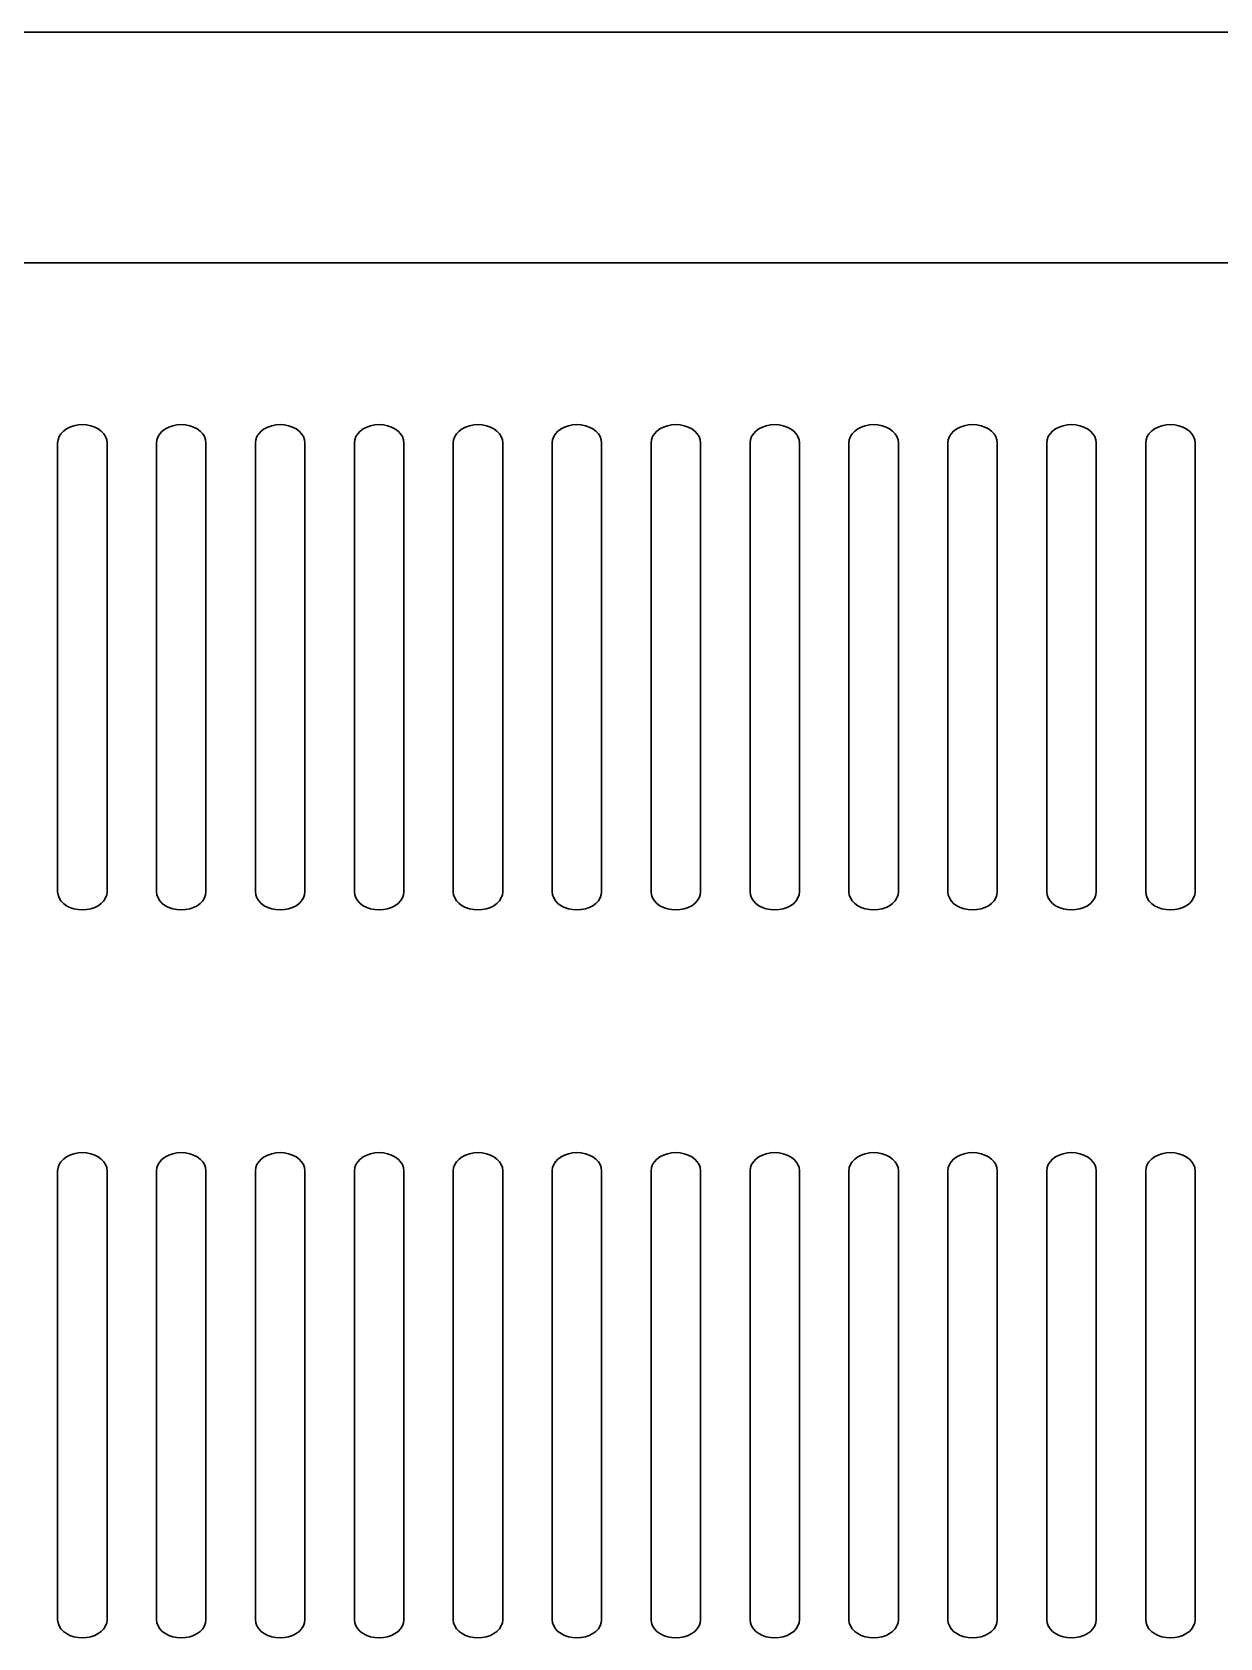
# Model space of a CAD drawing. Header units: millimetres. Extents: x 278 to 1021, y 252 to 691.
# Drawn here: x 615.2 to 687.3, y 327.9 to 425.3 of the extents above; entities that cross this region are included whole.
import ezdxf

# ---------------------------------------------------------------- set-up
doc = ezdxf.new("R2010")
doc.units = ezdxf.units.MM
doc.layers.get('0').update_dxf_attribs({"lineweight": 30})

# ---------------------------------------------------------------- blocks, each defined once
blk = doc.blocks.new('A$C08AF3280')
for p, q in [((262, 75), (512, 75)), ((264, 61), (510, 61)), ((264, 61), (510, 61)), ((329.3509, 50.7908), (329.201, 50.6331)), ((329.5358, 50.9269), (329.3509, 50.7908)), ((329.75, 51.0372), (329.5358, 50.9269)), ((329.987, 51.1186), (329.75, 51.0372)), ((330.2395, 51.1684), (329.987, 51.1186)), ((330.5, 51.1852), (330.2395, 51.1684)), ((330.7605, 51.1684), (330.5, 51.1852)), ((331.013, 51.1186), (330.7605, 51.1684)), ((331.25, 51.0372), (331.013, 51.1186)), ((331.4642, 50.9269), (331.25, 51.0372)), ((331.6491, 50.7908), (331.4642, 50.9269)), ((331.799, 50.6331), (331.6491, 50.7908)), ((335.3509, 50.7908), (335.201, 50.6331)), ((335.5358, 50.9269), (335.3509, 50.7908)), ((335.75, 51.0372), (335.5358, 50.9269)), ((335.987, 51.1186), (335.75, 51.0372)), ((336.2395, 51.1684), (335.987, 51.1186)), ((336.5, 51.1852), (336.2395, 51.1684)), ((336.7605, 51.1684), (336.5, 51.1852)), ((337.013, 51.1186), (336.7605, 51.1684)), ((337.25, 51.0372), (337.013, 51.1186)), ((337.4642, 50.9269), (337.25, 51.0372)), ((337.6491, 50.7908), (337.4642, 50.9269)), ((337.799, 50.6331), (337.6491, 50.7908)), ((341.3509, 50.7908), (341.201, 50.6331)), ((341.5358, 50.9269), (341.3509, 50.7908)), ((341.75, 51.0372), (341.5358, 50.9269)), ((341.987, 51.1186), (341.75, 51.0372)), ((342.2395, 51.1684), (341.987, 51.1186)), ((342.5, 51.1852), (342.2395, 51.1684)), ((342.7605, 51.1684), (342.5, 51.1852)), ((343.013, 51.1186), (342.7605, 51.1684)), ((343.25, 51.0372), (343.013, 51.1186)), ((343.4642, 50.9269), (343.25, 51.0372)), ((343.6491, 50.7908), (343.4642, 50.9269)), ((343.799, 50.6331), (343.6491, 50.7908)), ((347.3509, 50.7908), (347.201, 50.6331)), ((347.5358, 50.9269), (347.3509, 50.7908)), ((347.75, 51.0372), (347.5358, 50.9269)), ((347.987, 51.1186), (347.75, 51.0372)), ((348.2395, 51.1684), (347.987, 51.1186)), ((348.5, 51.1852), (348.2395, 51.1684)), ((348.7605, 51.1684), (348.5, 51.1852)), ((349.013, 51.1186), (348.7605, 51.1684)), ((349.25, 51.0372), (349.013, 51.1186)), ((349.4642, 50.9269), (349.25, 51.0372)), ((349.6491, 50.7908), (349.4642, 50.9269)), ((349.799, 50.6331), (349.6491, 50.7908)), ((353.3509, 50.7908), (353.201, 50.6331)), ((353.5358, 50.9269), (353.3509, 50.7908)), ((353.75, 51.0372), (353.5358, 50.9269)), ((353.987, 51.1186), (353.75, 51.0372)), ((354.2395, 51.1684), (353.987, 51.1186)), ((354.5, 51.1852), (354.2395, 51.1684)), ((354.7605, 51.1684), (354.5, 51.1852)), ((355.013, 51.1186), (354.7605, 51.1684)), ((355.25, 51.0372), (355.013, 51.1186)), ((355.4642, 50.9269), (355.25, 51.0372)), ((355.6491, 50.7908), (355.4642, 50.9269)), ((355.799, 50.6331), (355.6491, 50.7908)), ((359.3509, 50.7908), (359.201, 50.6331)), ((359.5358, 50.9269), (359.3509, 50.7908)), ((359.75, 51.0372), (359.5358, 50.9269)), ((359.987, 51.1186), (359.75, 51.0372)), ((360.2395, 51.1684), (359.987, 51.1186)), ((360.5, 51.1852), (360.2395, 51.1684)), ((360.7605, 51.1684), (360.5, 51.1852)), ((361.013, 51.1186), (360.7605, 51.1684)), ((361.25, 51.0372), (361.013, 51.1186)), ((361.4642, 50.9269), (361.25, 51.0372)), ((361.6491, 50.7908), (361.4642, 50.9269)), ((361.799, 50.6331), (361.6491, 50.7908)), ((365.3509, 50.7908), (365.201, 50.6331)), ((365.5358, 50.9269), (365.3509, 50.7908)), ((365.75, 51.0372), (365.5358, 50.9269)), ((365.987, 51.1186), (365.75, 51.0372)), ((366.2395, 51.1684), (365.987, 51.1186)), ((366.5, 51.1852), (366.2395, 51.1684)), ((366.7605, 51.1684), (366.5, 51.1852)), ((367.013, 51.1186), (366.7605, 51.1684)), ((367.25, 51.0372), (367.013, 51.1186)), ((367.4642, 50.9269), (367.25, 51.0372)), ((367.6491, 50.7908), (367.4642, 50.9269)), ((367.799, 50.6331), (367.6491, 50.7908)), ((371.3509, 50.7908), (371.201, 50.6331)), ((371.5358, 50.9269), (371.3509, 50.7908)), ((371.75, 51.0372), (371.5358, 50.9269)), ((371.987, 51.1186), (371.75, 51.0372)), ((372.2395, 51.1684), (371.987, 51.1186)), ((372.5, 51.1852), (372.2395, 51.1684)), ((372.7605, 51.1684), (372.5, 51.1852)), ((373.013, 51.1186), (372.7605, 51.1684)), ((373.25, 51.0372), (373.013, 51.1186)), ((373.4642, 50.9269), (373.25, 51.0372)), ((373.6491, 50.7908), (373.4642, 50.9269)), ((373.799, 50.6331), (373.6491, 50.7908)), ((377.3509, 50.7908), (377.201, 50.6331)), ((377.5358, 50.9269), (377.3509, 50.7908)), ((377.75, 51.0372), (377.5358, 50.9269)), ((377.987, 51.1186), (377.75, 51.0372)), ((378.2395, 51.1684), (377.987, 51.1186)), ((378.5, 51.1852), (378.2395, 51.1684)), ((378.7605, 51.1684), (378.5, 51.1852)), ((379.013, 51.1186), (378.7605, 51.1684)), ((379.25, 51.0372), (379.013, 51.1186)), ((379.4642, 50.9269), (379.25, 51.0372)), ((379.6491, 50.7908), (379.4642, 50.9269)), ((379.799, 50.6331), (379.6491, 50.7908)), ((383.3509, 50.7908), (383.201, 50.6331)), ((383.5358, 50.9269), (383.3509, 50.7908)), ((383.75, 51.0372), (383.5358, 50.9269)), ((383.987, 51.1186), (383.75, 51.0372)), ((384.2395, 51.1684), (383.987, 51.1186)), ((384.5, 51.1852), (384.2395, 51.1684)), ((384.7605, 51.1684), (384.5, 51.1852)), ((385.013, 51.1186), (384.7605, 51.1684)), ((385.25, 51.0372), (385.013, 51.1186)), ((385.4642, 50.9269), (385.25, 51.0372)), ((385.6491, 50.7908), (385.4642, 50.9269)), ((385.799, 50.6331), (385.6491, 50.7908)), ((389.3509, 50.7908), (389.201, 50.6331)), ((389.5358, 50.9269), (389.3509, 50.7908)), ((389.75, 51.0372), (389.5358, 50.9269)), ((389.987, 51.1186), (389.75, 51.0372)), ((390.2395, 51.1684), (389.987, 51.1186)), ((390.5, 51.1852), (390.2395, 51.1684)), ((390.7605, 51.1684), (390.5, 51.1852)), ((391.013, 51.1186), (390.7605, 51.1684)), ((391.25, 51.0372), (391.013, 51.1186)), ((391.4642, 50.9269), (391.25, 51.0372)), ((391.6491, 50.7908), (391.4642, 50.9269)), ((391.799, 50.6331), (391.6491, 50.7908)), ((395.3509, 50.7908), (395.201, 50.6331)), ((395.5358, 50.9269), (395.3509, 50.7908)), ((395.75, 51.0372), (395.5358, 50.9269)), ((395.987, 51.1186), (395.75, 51.0372)), ((396.2395, 51.1684), (395.987, 51.1186)), ((396.5, 51.1852), (396.2395, 51.1684)), ((396.7605, 51.1684), (396.5, 51.1852)), ((397.013, 51.1186), (396.7605, 51.1684)), ((397.25, 51.0372), (397.013, 51.1186)), ((397.4642, 50.9269), (397.25, 51.0372)), ((397.6491, 50.7908), (397.4642, 50.9269)), ((397.799, 50.6331), (397.6491, 50.7908)), ((329.0228, 50.2728), (329, 50.081)), ((329, 22.845), (329, 50.081)), ((329.0905, 50.4587), (329.0228, 50.2728)), ((329.201, 50.6331), (329.0905, 50.4587)), ((331.9095, 50.4587), (331.799, 50.6331)), ((331.9772, 50.2728), (331.9095, 50.4587)), ((332, 50.081), (331.9772, 50.2728)), ((332, 50.081), (332, 22.845)), ((335.0228, 50.2728), (335, 50.081)), ((335, 22.845), (335, 50.081)), ((335.0905, 50.4587), (335.0228, 50.2728)), ((335.201, 50.6331), (335.0905, 50.4587)), ((337.9095, 50.4587), (337.799, 50.6331)), ((337.9772, 50.2728), (337.9095, 50.4587)), ((338, 50.081), (337.9772, 50.2728)), ((338, 50.081), (338, 22.845)), ((341.0228, 50.2728), (341, 50.081)), ((341, 22.845), (341, 50.081)), ((341.0905, 50.4587), (341.0228, 50.2728)), ((341.201, 50.6331), (341.0905, 50.4587)), ((343.9095, 50.4587), (343.799, 50.6331)), ((343.9772, 50.2728), (343.9095, 50.4587)), ((344, 50.081), (343.9772, 50.2728)), ((344, 50.081), (344, 22.845)), ((347.0228, 50.2728), (347, 50.081)), ((347, 22.845), (347, 50.081)), ((347.0905, 50.4587), (347.0228, 50.2728)), ((347.201, 50.6331), (347.0905, 50.4587)), ((349.9095, 50.4587), (349.799, 50.6331)), ((349.9772, 50.2728), (349.9095, 50.4587)), ((350, 50.081), (349.9772, 50.2728)), ((350, 50.081), (350, 22.845)), ((353.0228, 50.2728), (353, 50.081)), ((353, 22.845), (353, 50.081)), ((353.0905, 50.4587), (353.0228, 50.2728)), ((353.201, 50.6331), (353.0905, 50.4587)), ((355.9095, 50.4587), (355.799, 50.6331)), ((355.9772, 50.2728), (355.9095, 50.4587)), ((356, 50.081), (355.9772, 50.2728)), ((356, 50.081), (356, 22.845)), ((359.0228, 50.2728), (359, 50.081)), ((359, 22.845), (359, 50.081)), ((359.0905, 50.4587), (359.0228, 50.2728)), ((359.201, 50.6331), (359.0905, 50.4587)), ((361.9095, 50.4587), (361.799, 50.6331)), ((361.9772, 50.2728), (361.9095, 50.4587)), ((362, 50.081), (361.9772, 50.2728)), ((362, 50.081), (362, 22.845)), ((365.0228, 50.2728), (365, 50.081)), ((365, 22.845), (365, 50.081)), ((365.0905, 50.4587), (365.0228, 50.2728)), ((365.201, 50.6331), (365.0905, 50.4587)), ((367.9095, 50.4587), (367.799, 50.6331)), ((367.9772, 50.2728), (367.9095, 50.4587)), ((368, 50.081), (367.9772, 50.2728)), ((368, 50.081), (368, 22.845)), ((371.0228, 50.2728), (371, 50.081)), ((371, 22.845), (371, 50.081)), ((371.0905, 50.4587), (371.0228, 50.2728)), ((371.201, 50.6331), (371.0905, 50.4587)), ((373.9095, 50.4587), (373.799, 50.6331)), ((373.9772, 50.2728), (373.9095, 50.4587)), ((374, 50.081), (373.9772, 50.2728)), ((374, 50.081), (374, 22.845)), ((377.0228, 50.2728), (377, 50.081)), ((377, 22.845), (377, 50.081)), ((377.0905, 50.4587), (377.0228, 50.2728)), ((377.201, 50.6331), (377.0905, 50.4587)), ((379.9095, 50.4587), (379.799, 50.6331)), ((379.9772, 50.2728), (379.9095, 50.4587)), ((380, 50.081), (379.9772, 50.2728)), ((380, 50.081), (380, 22.845)), ((383.0228, 50.2728), (383, 50.081)), ((383, 22.845), (383, 50.081)), ((383.0905, 50.4587), (383.0228, 50.2728)), ((383.201, 50.6331), (383.0905, 50.4587)), ((385.9095, 50.4587), (385.799, 50.6331)), ((385.9772, 50.2728), (385.9095, 50.4587)), ((386, 50.081), (385.9772, 50.2728)), ((386, 50.081), (386, 22.845)), ((389.0228, 50.2728), (389, 50.081)), ((389, 22.845), (389, 50.081)), ((389.0905, 50.4587), (389.0228, 50.2728)), ((389.201, 50.6331), (389.0905, 50.4587)), ((391.9095, 50.4587), (391.799, 50.6331)), ((391.9772, 50.2728), (391.9095, 50.4587)), ((392, 50.081), (391.9772, 50.2728)), ((392, 50.081), (392, 22.845)), ((395.0228, 50.2728), (395, 50.081)), ((395, 22.845), (395, 50.081)), ((395.0905, 50.4587), (395.0228, 50.2728)), ((395.201, 50.6331), (395.0905, 50.4587)), ((397.9095, 50.4587), (397.799, 50.6331)), ((397.9772, 50.2728), (397.9095, 50.4587)), ((398, 50.081), (397.9772, 50.2728)), ((398, 50.081), (398, 22.845)), ((329, 22.845), (329.0228, 22.6532)), ((329.0228, 22.6532), (329.0905, 22.4673)), ((329.0905, 22.4673), (329.201, 22.2929)), ((331.799, 22.2929), (331.9095, 22.4673)), ((331.9095, 22.4673), (331.9772, 22.6532)), ((331.9772, 22.6532), (332, 22.845)), ((335, 22.845), (335.0228, 22.6532)), ((335.0228, 22.6532), (335.0905, 22.4673)), ((335.0905, 22.4673), (335.201, 22.2929)), ((337.799, 22.2929), (337.9095, 22.4673)), ((337.9095, 22.4673), (337.9772, 22.6532)), ((337.9772, 22.6532), (338, 22.845)), ((341, 22.845), (341.0228, 22.6532)), ((341.0228, 22.6532), (341.0905, 22.4673)), ((341.0905, 22.4673), (341.201, 22.2929)), ((343.799, 22.2929), (343.9095, 22.4673)), ((343.9095, 22.4673), (343.9772, 22.6532)), ((343.9772, 22.6532), (344, 22.845)), ((347, 22.845), (347.0228, 22.6532)), ((347.0228, 22.6532), (347.0905, 22.4673)), ((347.0905, 22.4673), (347.201, 22.2929)), ((349.799, 22.2929), (349.9095, 22.4673)), ((349.9095, 22.4673), (349.9772, 22.6532)), ((349.9772, 22.6532), (350, 22.845)), ((353, 22.845), (353.0228, 22.6532)), ((353.0228, 22.6532), (353.0905, 22.4673)), ((353.0905, 22.4673), (353.201, 22.2929)), ((355.799, 22.2929), (355.9095, 22.4673)), ((355.9095, 22.4673), (355.9772, 22.6532)), ((355.9772, 22.6532), (356, 22.845)), ((359, 22.845), (359.0228, 22.6532)), ((359.0228, 22.6532), (359.0905, 22.4673)), ((359.0905, 22.4673), (359.201, 22.2929)), ((361.799, 22.2929), (361.9095, 22.4673)), ((361.9095, 22.4673), (361.9772, 22.6532)), ((361.9772, 22.6532), (362, 22.845)), ((365, 22.845), (365.0228, 22.6532)), ((365.0228, 22.6532), (365.0905, 22.4673)), ((365.0905, 22.4673), (365.201, 22.2929)), ((367.799, 22.2929), (367.9095, 22.4673)), ((367.9095, 22.4673), (367.9772, 22.6532)), ((367.9772, 22.6532), (368, 22.845)), ((371, 22.845), (371.0228, 22.6532)), ((371.0228, 22.6532), (371.0905, 22.4673)), ((371.0905, 22.4673), (371.201, 22.2929)), ((373.799, 22.2929), (373.9095, 22.4673)), ((373.9095, 22.4673), (373.9772, 22.6532)), ((373.9772, 22.6532), (374, 22.845)), ((377, 22.845), (377.0228, 22.6532)), ((377.0228, 22.6532), (377.0905, 22.4673)), ((377.0905, 22.4673), (377.201, 22.2929)), ((379.799, 22.2929), (379.9095, 22.4673)), ((379.9095, 22.4673), (379.9772, 22.6532)), ((379.9772, 22.6532), (380, 22.845)), ((383, 22.845), (383.0228, 22.6532)), ((383.0228, 22.6532), (383.0905, 22.4673)), ((383.0905, 22.4673), (383.201, 22.2929)), ((385.799, 22.2929), (385.9095, 22.4673)), ((385.9095, 22.4673), (385.9772, 22.6532)), ((385.9772, 22.6532), (386, 22.845)), ((389, 22.845), (389.0228, 22.6532)), ((389.0228, 22.6532), (389.0905, 22.4673)), ((389.0905, 22.4673), (389.201, 22.2929)), ((391.799, 22.2929), (391.9095, 22.4673)), ((391.9095, 22.4673), (391.9772, 22.6532)), ((391.9772, 22.6532), (392, 22.845)), ((395, 22.845), (395.0228, 22.6532)), ((395.0228, 22.6532), (395.0905, 22.4673)), ((395.0905, 22.4673), (395.201, 22.2929)), ((397.799, 22.2929), (397.9095, 22.4673)), ((397.9095, 22.4673), (397.9772, 22.6532)), ((397.9772, 22.6532), (398, 22.845)), ((329.201, 22.2929), (329.3509, 22.1352)), ((329.3509, 22.1352), (329.5358, 21.9991)), ((329.5358, 21.9991), (329.75, 21.8888)), ((329.75, 21.8888), (329.987, 21.8074)), ((329.987, 21.8074), (330.2395, 21.7576)), ((330.2395, 21.7576), (330.5, 21.7408)), ((330.5, 21.7408), (330.7605, 21.7576)), ((330.7605, 21.7576), (331.013, 21.8074)), ((331.013, 21.8074), (331.25, 21.8888)), ((331.25, 21.8888), (331.4642, 21.9991)), ((331.4642, 21.9991), (331.6491, 22.1352)), ((331.6491, 22.1352), (331.799, 22.2929)), ((335.201, 22.2929), (335.3509, 22.1352)), ((335.3509, 22.1352), (335.5358, 21.9991)), ((335.5358, 21.9991), (335.75, 21.8888)), ((335.75, 21.8888), (335.987, 21.8074)), ((335.987, 21.8074), (336.2395, 21.7576)), ((336.2395, 21.7576), (336.5, 21.7408)), ((336.5, 21.7408), (336.7605, 21.7576)), ((336.7605, 21.7576), (337.013, 21.8074)), ((337.013, 21.8074), (337.25, 21.8888)), ((337.25, 21.8888), (337.4642, 21.9991)), ((337.4642, 21.9991), (337.6491, 22.1352)), ((337.6491, 22.1352), (337.799, 22.2929)), ((341.201, 22.2929), (341.3509, 22.1352)), ((341.3509, 22.1352), (341.5358, 21.9991)), ((341.5358, 21.9991), (341.75, 21.8888)), ((341.75, 21.8888), (341.987, 21.8074)), ((341.987, 21.8074), (342.2395, 21.7576)), ((342.2395, 21.7576), (342.5, 21.7408)), ((342.5, 21.7408), (342.7605, 21.7576)), ((342.7605, 21.7576), (343.013, 21.8074)), ((343.013, 21.8074), (343.25, 21.8888)), ((343.25, 21.8888), (343.4642, 21.9991)), ((343.4642, 21.9991), (343.6491, 22.1352)), ((343.6491, 22.1352), (343.799, 22.2929)), ((347.201, 22.2929), (347.3509, 22.1352)), ((347.3509, 22.1352), (347.5358, 21.9991)), ((347.5358, 21.9991), (347.75, 21.8888)), ((347.75, 21.8888), (347.987, 21.8074)), ((347.987, 21.8074), (348.2395, 21.7576)), ((348.2395, 21.7576), (348.5, 21.7408)), ((348.5, 21.7408), (348.7605, 21.7576)), ((348.7605, 21.7576), (349.013, 21.8074)), ((349.013, 21.8074), (349.25, 21.8888)), ((349.25, 21.8888), (349.4642, 21.9991)), ((349.4642, 21.9991), (349.6491, 22.1352)), ((349.6491, 22.1352), (349.799, 22.2929)), ((353.201, 22.2929), (353.3509, 22.1352)), ((353.3509, 22.1352), (353.5358, 21.9991)), ((353.5358, 21.9991), (353.75, 21.8888)), ((353.75, 21.8888), (353.987, 21.8074)), ((353.987, 21.8074), (354.2395, 21.7576)), ((354.2395, 21.7576), (354.5, 21.7408)), ((354.5, 21.7408), (354.7605, 21.7576)), ((354.7605, 21.7576), (355.013, 21.8074)), ((355.013, 21.8074), (355.25, 21.8888)), ((355.25, 21.8888), (355.4642, 21.9991)), ((355.4642, 21.9991), (355.6491, 22.1352)), ((355.6491, 22.1352), (355.799, 22.2929)), ((359.201, 22.2929), (359.3509, 22.1352)), ((359.3509, 22.1352), (359.5358, 21.9991)), ((359.5358, 21.9991), (359.75, 21.8888)), ((359.75, 21.8888), (359.987, 21.8074)), ((359.987, 21.8074), (360.2395, 21.7576)), ((360.2395, 21.7576), (360.5, 21.7408)), ((360.5, 21.7408), (360.7605, 21.7576)), ((360.7605, 21.7576), (361.013, 21.8074)), ((361.013, 21.8074), (361.25, 21.8888)), ((361.25, 21.8888), (361.4642, 21.9991)), ((361.4642, 21.9991), (361.6491, 22.1352)), ((361.6491, 22.1352), (361.799, 22.2929)), ((365.201, 22.2929), (365.3509, 22.1352)), ((365.3509, 22.1352), (365.5358, 21.9991)), ((365.5358, 21.9991), (365.75, 21.8888)), ((365.75, 21.8888), (365.987, 21.8074)), ((365.987, 21.8074), (366.2395, 21.7576)), ((366.2395, 21.7576), (366.5, 21.7408)), ((366.5, 21.7408), (366.7605, 21.7576)), ((366.7605, 21.7576), (367.013, 21.8074)), ((367.013, 21.8074), (367.25, 21.8888)), ((367.25, 21.8888), (367.4642, 21.9991)), ((367.4642, 21.9991), (367.6491, 22.1352)), ((367.6491, 22.1352), (367.799, 22.2929)), ((371.201, 22.2929), (371.3509, 22.1352)), ((371.3509, 22.1352), (371.5358, 21.9991)), ((371.5358, 21.9991), (371.75, 21.8888)), ((371.75, 21.8888), (371.987, 21.8074)), ((371.987, 21.8074), (372.2395, 21.7576)), ((372.2395, 21.7576), (372.5, 21.7408)), ((372.5, 21.7408), (372.7605, 21.7576)), ((372.7605, 21.7576), (373.013, 21.8074)), ((373.013, 21.8074), (373.25, 21.8888)), ((373.25, 21.8888), (373.4642, 21.9991)), ((373.4642, 21.9991), (373.6491, 22.1352)), ((373.6491, 22.1352), (373.799, 22.2929)), ((377.201, 22.2929), (377.3509, 22.1352)), ((377.3509, 22.1352), (377.5358, 21.9991)), ((377.5358, 21.9991), (377.75, 21.8888)), ((377.75, 21.8888), (377.987, 21.8074)), ((377.987, 21.8074), (378.2395, 21.7576)), ((378.2395, 21.7576), (378.5, 21.7408)), ((378.5, 21.7408), (378.7605, 21.7576)), ((378.7605, 21.7576), (379.013, 21.8074)), ((379.013, 21.8074), (379.25, 21.8888)), ((379.25, 21.8888), (379.4642, 21.9991)), ((379.4642, 21.9991), (379.6491, 22.1352)), ((379.6491, 22.1352), (379.799, 22.2929)), ((383.201, 22.2929), (383.3509, 22.1352)), ((383.3509, 22.1352), (383.5358, 21.9991)), ((383.5358, 21.9991), (383.75, 21.8888)), ((383.75, 21.8888), (383.987, 21.8074)), ((383.987, 21.8074), (384.2395, 21.7576)), ((384.2395, 21.7576), (384.5, 21.7408)), ((384.5, 21.7408), (384.7605, 21.7576)), ((384.7605, 21.7576), (385.013, 21.8074)), ((385.013, 21.8074), (385.25, 21.8888)), ((385.25, 21.8888), (385.4642, 21.9991)), ((385.4642, 21.9991), (385.6491, 22.1352)), ((385.6491, 22.1352), (385.799, 22.2929)), ((389.201, 22.2929), (389.3509, 22.1352)), ((389.3509, 22.1352), (389.5358, 21.9991)), ((389.5358, 21.9991), (389.75, 21.8888)), ((389.75, 21.8888), (389.987, 21.8074)), ((389.987, 21.8074), (390.2395, 21.7576)), ((390.2395, 21.7576), (390.5, 21.7408)), ((390.5, 21.7408), (390.7605, 21.7576)), ((390.7605, 21.7576), (391.013, 21.8074)), ((391.013, 21.8074), (391.25, 21.8888)), ((391.25, 21.8888), (391.4642, 21.9991)), ((391.4642, 21.9991), (391.6491, 22.1352)), ((391.6491, 22.1352), (391.799, 22.2929)), ((395.201, 22.2929), (395.3509, 22.1352)), ((395.3509, 22.1352), (395.5358, 21.9991)), ((395.5358, 21.9991), (395.75, 21.8888)), ((395.75, 21.8888), (395.987, 21.8074)), ((395.987, 21.8074), (396.2395, 21.7576)), ((396.2395, 21.7576), (396.5, 21.7408)), ((396.5, 21.7408), (396.7605, 21.7576)), ((396.7605, 21.7576), (397.013, 21.8074)), ((397.013, 21.8074), (397.25, 21.8888)), ((397.25, 21.8888), (397.4642, 21.9991)), ((397.4642, 21.9991), (397.6491, 22.1352)), ((397.6491, 22.1352), (397.799, 22.2929)), ((329.75, 6.8705), (329.5358, 6.7602)), ((329.987, 6.9519), (329.75, 6.8705)), ((330.2395, 7.0017), (329.987, 6.9519)), ((330.5, 7.0185), (330.2395, 7.0017)), ((330.7605, 7.0017), (330.5, 7.0185)), ((331.013, 6.9519), (330.7605, 7.0017)), ((331.25, 6.8705), (331.013, 6.9519)), ((331.4642, 6.7602), (331.25, 6.8705)), ((335.75, 6.8705), (335.5358, 6.7602)), ((335.987, 6.9519), (335.75, 6.8705)), ((336.2395, 7.0017), (335.987, 6.9519)), ((336.5, 7.0185), (336.2395, 7.0017)), ((336.7605, 7.0017), (336.5, 7.0185)), ((337.013, 6.9519), (336.7605, 7.0017)), ((337.25, 6.8705), (337.013, 6.9519)), ((337.4642, 6.7602), (337.25, 6.8705)), ((341.75, 6.8705), (341.5358, 6.7602)), ((341.987, 6.9519), (341.75, 6.8705)), ((342.2395, 7.0017), (341.987, 6.9519)), ((342.5, 7.0185), (342.2395, 7.0017)), ((342.7605, 7.0017), (342.5, 7.0185)), ((343.013, 6.9519), (342.7605, 7.0017)), ((343.25, 6.8705), (343.013, 6.9519)), ((343.4642, 6.7602), (343.25, 6.8705)), ((347.75, 6.8705), (347.5358, 6.7602)), ((347.987, 6.9519), (347.75, 6.8705)), ((348.2395, 7.0017), (347.987, 6.9519)), ((348.5, 7.0185), (348.2395, 7.0017)), ((348.7605, 7.0017), (348.5, 7.0185)), ((349.013, 6.9519), (348.7605, 7.0017)), ((349.25, 6.8705), (349.013, 6.9519)), ((349.4642, 6.7602), (349.25, 6.8705)), ((353.75, 6.8705), (353.5358, 6.7602)), ((353.987, 6.9519), (353.75, 6.8705)), ((354.2395, 7.0017), (353.987, 6.9519)), ((354.5, 7.0185), (354.2395, 7.0017)), ((354.7605, 7.0017), (354.5, 7.0185)), ((355.013, 6.9519), (354.7605, 7.0017)), ((355.25, 6.8705), (355.013, 6.9519)), ((355.4642, 6.7602), (355.25, 6.8705)), ((359.75, 6.8705), (359.5358, 6.7602)), ((359.987, 6.9519), (359.75, 6.8705)), ((360.2395, 7.0017), (359.987, 6.9519)), ((360.5, 7.0185), (360.2395, 7.0017)), ((360.7605, 7.0017), (360.5, 7.0185)), ((361.013, 6.9519), (360.7605, 7.0017)), ((361.25, 6.8705), (361.013, 6.9519)), ((361.4642, 6.7602), (361.25, 6.8705)), ((365.75, 6.8705), (365.5358, 6.7602)), ((365.987, 6.9519), (365.75, 6.8705)), ((366.2395, 7.0017), (365.987, 6.9519)), ((366.5, 7.0185), (366.2395, 7.0017)), ((366.7605, 7.0017), (366.5, 7.0185)), ((367.013, 6.9519), (366.7605, 7.0017)), ((367.25, 6.8705), (367.013, 6.9519)), ((367.4642, 6.7602), (367.25, 6.8705)), ((371.75, 6.8705), (371.5358, 6.7602)), ((371.987, 6.9519), (371.75, 6.8705)), ((372.2395, 7.0017), (371.987, 6.9519)), ((372.5, 7.0185), (372.2395, 7.0017)), ((372.7605, 7.0017), (372.5, 7.0185)), ((373.013, 6.9519), (372.7605, 7.0017)), ((373.25, 6.8705), (373.013, 6.9519)), ((373.4642, 6.7602), (373.25, 6.8705)), ((377.75, 6.8705), (377.5358, 6.7602)), ((377.987, 6.9519), (377.75, 6.8705)), ((378.2395, 7.0017), (377.987, 6.9519)), ((378.5, 7.0185), (378.2395, 7.0017)), ((378.7605, 7.0017), (378.5, 7.0185)), ((379.013, 6.9519), (378.7605, 7.0017)), ((379.25, 6.8705), (379.013, 6.9519)), ((379.4642, 6.7602), (379.25, 6.8705)), ((383.75, 6.8705), (383.5358, 6.7602)), ((383.987, 6.9519), (383.75, 6.8705)), ((384.2395, 7.0017), (383.987, 6.9519)), ((384.5, 7.0185), (384.2395, 7.0017)), ((384.7605, 7.0017), (384.5, 7.0185)), ((385.013, 6.9519), (384.7605, 7.0017)), ((385.25, 6.8705), (385.013, 6.9519)), ((385.4642, 6.7602), (385.25, 6.8705)), ((389.75, 6.8705), (389.5358, 6.7602)), ((389.987, 6.9519), (389.75, 6.8705)), ((390.2395, 7.0017), (389.987, 6.9519)), ((390.5, 7.0185), (390.2395, 7.0017)), ((390.7605, 7.0017), (390.5, 7.0185)), ((391.013, 6.9519), (390.7605, 7.0017)), ((391.25, 6.8705), (391.013, 6.9519)), ((391.4642, 6.7602), (391.25, 6.8705)), ((395.75, 6.8705), (395.5358, 6.7602)), ((395.987, 6.9519), (395.75, 6.8705)), ((396.2395, 7.0017), (395.987, 6.9519)), ((396.5, 7.0185), (396.2395, 7.0017)), ((396.7605, 7.0017), (396.5, 7.0185)), ((397.013, 6.9519), (396.7605, 7.0017)), ((397.25, 6.8705), (397.013, 6.9519)), ((397.4642, 6.7602), (397.25, 6.8705)), ((329.0228, 6.1061), (329, 5.9143)), ((329, -21.3217), (329, 5.9143)), ((329.0905, 6.292), (329.0228, 6.1061)), ((329.201, 6.4664), (329.0905, 6.292)), ((329.3509, 6.6241), (329.201, 6.4664)), ((329.5358, 6.7602), (329.3509, 6.6241)), ((331.6491, 6.6241), (331.4642, 6.7602)), ((331.799, 6.4664), (331.6491, 6.6241)), ((331.9095, 6.292), (331.799, 6.4664)), ((331.9772, 6.1061), (331.9095, 6.292)), ((332, 5.9143), (331.9772, 6.1061)), ((332, 5.9143), (332, -21.3217)), ((335.0228, 6.1061), (335, 5.9143)), ((335, -21.3217), (335, 5.9143)), ((335.0905, 6.292), (335.0228, 6.1061)), ((335.201, 6.4664), (335.0905, 6.292)), ((335.3509, 6.6241), (335.201, 6.4664)), ((335.5358, 6.7602), (335.3509, 6.6241)), ((337.6491, 6.6241), (337.4642, 6.7602)), ((337.799, 6.4664), (337.6491, 6.6241)), ((337.9095, 6.292), (337.799, 6.4664)), ((337.9772, 6.1061), (337.9095, 6.292)), ((338, 5.9143), (337.9772, 6.1061)), ((338, 5.9143), (338, -21.3217)), ((341.0228, 6.1061), (341, 5.9143)), ((341, -21.3217), (341, 5.9143)), ((341.0905, 6.292), (341.0228, 6.1061)), ((341.201, 6.4664), (341.0905, 6.292)), ((341.3509, 6.6241), (341.201, 6.4664)), ((341.5358, 6.7602), (341.3509, 6.6241)), ((343.6491, 6.6241), (343.4642, 6.7602)), ((343.799, 6.4664), (343.6491, 6.6241)), ((343.9095, 6.292), (343.799, 6.4664)), ((343.9772, 6.1061), (343.9095, 6.292)), ((344, 5.9143), (343.9772, 6.1061)), ((344, 5.9143), (344, -21.3217)), ((347.0228, 6.1061), (347, 5.9143)), ((347, -21.3217), (347, 5.9143)), ((347.0905, 6.292), (347.0228, 6.1061)), ((347.201, 6.4664), (347.0905, 6.292)), ((347.3509, 6.6241), (347.201, 6.4664)), ((347.5358, 6.7602), (347.3509, 6.6241)), ((349.6491, 6.6241), (349.4642, 6.7602)), ((349.799, 6.4664), (349.6491, 6.6241)), ((349.9095, 6.292), (349.799, 6.4664)), ((349.9772, 6.1061), (349.9095, 6.292)), ((350, 5.9143), (349.9772, 6.1061)), ((350, 5.9143), (350, -21.3217)), ((353.0228, 6.1061), (353, 5.9143)), ((353, -21.3217), (353, 5.9143)), ((353.0905, 6.292), (353.0228, 6.1061)), ((353.201, 6.4664), (353.0905, 6.292)), ((353.3509, 6.6241), (353.201, 6.4664)), ((353.5358, 6.7602), (353.3509, 6.6241)), ((355.6491, 6.6241), (355.4642, 6.7602)), ((355.799, 6.4664), (355.6491, 6.6241)), ((355.9095, 6.292), (355.799, 6.4664)), ((355.9772, 6.1061), (355.9095, 6.292)), ((356, 5.9143), (355.9772, 6.1061)), ((356, 5.9143), (356, -21.3217)), ((359.0228, 6.1061), (359, 5.9143)), ((359, -21.3217), (359, 5.9143)), ((359.0905, 6.292), (359.0228, 6.1061)), ((359.201, 6.4664), (359.0905, 6.292)), ((359.3509, 6.6241), (359.201, 6.4664)), ((359.5358, 6.7602), (359.3509, 6.6241)), ((361.6491, 6.6241), (361.4642, 6.7602)), ((361.799, 6.4664), (361.6491, 6.6241)), ((361.9095, 6.292), (361.799, 6.4664)), ((361.9772, 6.1061), (361.9095, 6.292)), ((362, 5.9143), (361.9772, 6.1061)), ((362, 5.9143), (362, -21.3217)), ((365.0228, 6.1061), (365, 5.9143)), ((365, -21.3217), (365, 5.9143)), ((365.0905, 6.292), (365.0228, 6.1061)), ((365.201, 6.4664), (365.0905, 6.292)), ((365.3509, 6.6241), (365.201, 6.4664)), ((365.5358, 6.7602), (365.3509, 6.6241)), ((367.6491, 6.6241), (367.4642, 6.7602)), ((367.799, 6.4664), (367.6491, 6.6241)), ((367.9095, 6.292), (367.799, 6.4664)), ((367.9772, 6.1061), (367.9095, 6.292)), ((368, 5.9143), (367.9772, 6.1061)), ((368, 5.9143), (368, -21.3217)), ((371.0228, 6.1061), (371, 5.9143)), ((371, -21.3217), (371, 5.9143)), ((371.0905, 6.292), (371.0228, 6.1061)), ((371.201, 6.4664), (371.0905, 6.292)), ((371.3509, 6.6241), (371.201, 6.4664)), ((371.5358, 6.7602), (371.3509, 6.6241)), ((373.6491, 6.6241), (373.4642, 6.7602)), ((373.799, 6.4664), (373.6491, 6.6241)), ((373.9095, 6.292), (373.799, 6.4664)), ((373.9772, 6.1061), (373.9095, 6.292)), ((374, 5.9143), (373.9772, 6.1061)), ((374, 5.9143), (374, -21.3217)), ((377.0228, 6.1061), (377, 5.9143)), ((377, -21.3217), (377, 5.9143)), ((377.0905, 6.292), (377.0228, 6.1061)), ((377.201, 6.4664), (377.0905, 6.292)), ((377.3509, 6.6241), (377.201, 6.4664)), ((377.5358, 6.7602), (377.3509, 6.6241)), ((379.6491, 6.6241), (379.4642, 6.7602)), ((379.799, 6.4664), (379.6491, 6.6241)), ((379.9095, 6.292), (379.799, 6.4664)), ((379.9772, 6.1061), (379.9095, 6.292)), ((380, 5.9143), (379.9772, 6.1061)), ((380, 5.9143), (380, -21.3217)), ((383.0228, 6.1061), (383, 5.9143)), ((383, -21.3217), (383, 5.9143)), ((383.0905, 6.292), (383.0228, 6.1061)), ((383.201, 6.4664), (383.0905, 6.292)), ((383.3509, 6.6241), (383.201, 6.4664)), ((383.5358, 6.7602), (383.3509, 6.6241)), ((385.6491, 6.6241), (385.4642, 6.7602)), ((385.799, 6.4664), (385.6491, 6.6241)), ((385.9095, 6.292), (385.799, 6.4664)), ((385.9772, 6.1061), (385.9095, 6.292)), ((386, 5.9143), (385.9772, 6.1061)), ((386, 5.9143), (386, -21.3217)), ((389.0228, 6.1061), (389, 5.9143)), ((389, -21.3217), (389, 5.9143)), ((389.0905, 6.292), (389.0228, 6.1061)), ((389.201, 6.4664), (389.0905, 6.292)), ((389.3509, 6.6241), (389.201, 6.4664)), ((389.5358, 6.7602), (389.3509, 6.6241)), ((391.6491, 6.6241), (391.4642, 6.7602)), ((391.799, 6.4664), (391.6491, 6.6241)), ((391.9095, 6.292), (391.799, 6.4664)), ((391.9772, 6.1061), (391.9095, 6.292)), ((392, 5.9143), (391.9772, 6.1061)), ((392, 5.9143), (392, -21.3217)), ((395.0228, 6.1061), (395, 5.9143)), ((395, -21.3217), (395, 5.9143)), ((395.0905, 6.292), (395.0228, 6.1061)), ((395.201, 6.4664), (395.0905, 6.292)), ((395.3509, 6.6241), (395.201, 6.4664)), ((395.5358, 6.7602), (395.3509, 6.6241)), ((397.6491, 6.6241), (397.4642, 6.7602)), ((397.799, 6.4664), (397.6491, 6.6241)), ((397.9095, 6.292), (397.799, 6.4664)), ((397.9772, 6.1061), (397.9095, 6.292)), ((398, 5.9143), (397.9772, 6.1061)), ((398, 5.9143), (398, -21.3217)), ((329, -21.3217), (329.0228, -21.5135)), ((331.9772, -21.5135), (332, -21.3217)), ((335, -21.3217), (335.0228, -21.5135)), ((337.9772, -21.5135), (338, -21.3217)), ((341, -21.3217), (341.0228, -21.5135)), ((343.9772, -21.5135), (344, -21.3217)), ((347, -21.3217), (347.0228, -21.5135)), ((349.9772, -21.5135), (350, -21.3217)), ((353, -21.3217), (353.0228, -21.5135)), ((355.9772, -21.5135), (356, -21.3217)), ((359, -21.3217), (359.0228, -21.5135)), ((361.9772, -21.5135), (362, -21.3217)), ((365, -21.3217), (365.0228, -21.5135)), ((367.9772, -21.5135), (368, -21.3217)), ((371, -21.3217), (371.0228, -21.5135)), ((373.9772, -21.5135), (374, -21.3217)), ((377, -21.3217), (377.0228, -21.5135)), ((379.9772, -21.5135), (380, -21.3217)), ((383, -21.3217), (383.0228, -21.5135)), ((385.9772, -21.5135), (386, -21.3217)), ((389, -21.3217), (389.0228, -21.5135)), ((391.9772, -21.5135), (392, -21.3217)), ((395, -21.3217), (395.0228, -21.5135)), ((397.9772, -21.5135), (398, -21.3217)), ((329.0228, -21.5135), (329.0905, -21.6994)), ((329.0905, -21.6994), (329.201, -21.8738)), ((329.201, -21.8738), (329.3509, -22.0315)), ((329.3509, -22.0315), (329.5358, -22.1676)), ((329.5358, -22.1676), (329.75, -22.2779)), ((329.75, -22.2779), (329.987, -22.3593)), ((329.987, -22.3593), (330.2395, -22.4091)), ((330.7605, -22.4091), (331.013, -22.3593)), ((331.013, -22.3593), (331.25, -22.2779)), ((331.25, -22.2779), (331.4642, -22.1676)), ((331.4642, -22.1676), (331.6491, -22.0315)), ((331.6491, -22.0315), (331.799, -21.8738)), ((331.799, -21.8738), (331.9095, -21.6994)), ((331.9095, -21.6994), (331.9772, -21.5135)), ((335.0228, -21.5135), (335.0905, -21.6994)), ((335.0905, -21.6994), (335.201, -21.8738)), ((335.201, -21.8738), (335.3509, -22.0315)), ((335.3509, -22.0315), (335.5358, -22.1676)), ((335.5358, -22.1676), (335.75, -22.2779)), ((335.75, -22.2779), (335.987, -22.3593)), ((335.987, -22.3593), (336.2395, -22.4091)), ((336.7605, -22.4091), (337.013, -22.3593)), ((337.013, -22.3593), (337.25, -22.2779)), ((337.25, -22.2779), (337.4642, -22.1676)), ((337.4642, -22.1676), (337.6491, -22.0315)), ((337.6491, -22.0315), (337.799, -21.8738)), ((337.799, -21.8738), (337.9095, -21.6994)), ((337.9095, -21.6994), (337.9772, -21.5135)), ((341.0228, -21.5135), (341.0905, -21.6994)), ((341.0905, -21.6994), (341.201, -21.8738)), ((341.201, -21.8738), (341.3509, -22.0315)), ((341.3509, -22.0315), (341.5358, -22.1676)), ((341.5358, -22.1676), (341.75, -22.2779)), ((341.75, -22.2779), (341.987, -22.3593)), ((341.987, -22.3593), (342.2395, -22.4091)), ((342.7605, -22.4091), (343.013, -22.3593)), ((343.013, -22.3593), (343.25, -22.2779)), ((343.25, -22.2779), (343.4642, -22.1676)), ((343.4642, -22.1676), (343.6491, -22.0315)), ((343.6491, -22.0315), (343.799, -21.8738)), ((343.799, -21.8738), (343.9095, -21.6994)), ((343.9095, -21.6994), (343.9772, -21.5135)), ((347.0228, -21.5135), (347.0905, -21.6994)), ((347.0905, -21.6994), (347.201, -21.8738)), ((347.201, -21.8738), (347.3509, -22.0315)), ((347.3509, -22.0315), (347.5358, -22.1676)), ((347.5358, -22.1676), (347.75, -22.2779)), ((347.75, -22.2779), (347.987, -22.3593)), ((347.987, -22.3593), (348.2395, -22.4091)), ((348.7605, -22.4091), (349.013, -22.3593)), ((349.013, -22.3593), (349.25, -22.2779)), ((349.25, -22.2779), (349.4642, -22.1676)), ((349.4642, -22.1676), (349.6491, -22.0315)), ((349.6491, -22.0315), (349.799, -21.8738)), ((349.799, -21.8738), (349.9095, -21.6994)), ((349.9095, -21.6994), (349.9772, -21.5135)), ((353.0228, -21.5135), (353.0905, -21.6994)), ((353.0905, -21.6994), (353.201, -21.8738)), ((353.201, -21.8738), (353.3509, -22.0315)), ((353.3509, -22.0315), (353.5358, -22.1676)), ((353.5358, -22.1676), (353.75, -22.2779)), ((353.75, -22.2779), (353.987, -22.3593)), ((353.987, -22.3593), (354.2395, -22.4091)), ((354.7605, -22.4091), (355.013, -22.3593)), ((355.013, -22.3593), (355.25, -22.2779)), ((355.25, -22.2779), (355.4642, -22.1676)), ((355.4642, -22.1676), (355.6491, -22.0315)), ((355.6491, -22.0315), (355.799, -21.8738)), ((355.799, -21.8738), (355.9095, -21.6994)), ((355.9095, -21.6994), (355.9772, -21.5135)), ((359.0228, -21.5135), (359.0905, -21.6994)), ((359.0905, -21.6994), (359.201, -21.8738)), ((359.201, -21.8738), (359.3509, -22.0315)), ((359.3509, -22.0315), (359.5358, -22.1676)), ((359.5358, -22.1676), (359.75, -22.2779)), ((359.75, -22.2779), (359.987, -22.3593)), ((359.987, -22.3593), (360.2395, -22.4091)), ((360.7605, -22.4091), (361.013, -22.3593)), ((361.013, -22.3593), (361.25, -22.2779)), ((361.25, -22.2779), (361.4642, -22.1676)), ((361.4642, -22.1676), (361.6491, -22.0315)), ((361.6491, -22.0315), (361.799, -21.8738)), ((361.799, -21.8738), (361.9095, -21.6994)), ((361.9095, -21.6994), (361.9772, -21.5135)), ((365.0228, -21.5135), (365.0905, -21.6994)), ((365.0905, -21.6994), (365.201, -21.8738)), ((365.201, -21.8738), (365.3509, -22.0315)), ((365.3509, -22.0315), (365.5358, -22.1676)), ((365.5358, -22.1676), (365.75, -22.2779)), ((365.75, -22.2779), (365.987, -22.3593)), ((365.987, -22.3593), (366.2395, -22.4091)), ((366.7605, -22.4091), (367.013, -22.3593)), ((367.013, -22.3593), (367.25, -22.2779)), ((367.25, -22.2779), (367.4642, -22.1676)), ((367.4642, -22.1676), (367.6491, -22.0315)), ((367.6491, -22.0315), (367.799, -21.8738)), ((367.799, -21.8738), (367.9095, -21.6994)), ((367.9095, -21.6994), (367.9772, -21.5135)), ((371.0228, -21.5135), (371.0905, -21.6994)), ((371.0905, -21.6994), (371.201, -21.8738)), ((371.201, -21.8738), (371.3509, -22.0315)), ((371.3509, -22.0315), (371.5358, -22.1676)), ((371.5358, -22.1676), (371.75, -22.2779)), ((371.75, -22.2779), (371.987, -22.3593)), ((371.987, -22.3593), (372.2395, -22.4091)), ((372.7605, -22.4091), (373.013, -22.3593)), ((373.013, -22.3593), (373.25, -22.2779)), ((373.25, -22.2779), (373.4642, -22.1676)), ((373.4642, -22.1676), (373.6491, -22.0315)), ((373.6491, -22.0315), (373.799, -21.8738)), ((373.799, -21.8738), (373.9095, -21.6994)), ((373.9095, -21.6994), (373.9772, -21.5135)), ((377.0228, -21.5135), (377.0905, -21.6994)), ((377.0905, -21.6994), (377.201, -21.8738)), ((377.201, -21.8738), (377.3509, -22.0315)), ((377.3509, -22.0315), (377.5358, -22.1676)), ((377.5358, -22.1676), (377.75, -22.2779)), ((377.75, -22.2779), (377.987, -22.3593)), ((377.987, -22.3593), (378.2395, -22.4091)), ((378.7605, -22.4091), (379.013, -22.3593)), ((379.013, -22.3593), (379.25, -22.2779)), ((379.25, -22.2779), (379.4642, -22.1676)), ((379.4642, -22.1676), (379.6491, -22.0315)), ((379.6491, -22.0315), (379.799, -21.8738)), ((379.799, -21.8738), (379.9095, -21.6994)), ((379.9095, -21.6994), (379.9772, -21.5135)), ((383.0228, -21.5135), (383.0905, -21.6994)), ((383.0905, -21.6994), (383.201, -21.8738)), ((383.201, -21.8738), (383.3509, -22.0315)), ((383.3509, -22.0315), (383.5358, -22.1676)), ((383.5358, -22.1676), (383.75, -22.2779)), ((383.75, -22.2779), (383.987, -22.3593)), ((383.987, -22.3593), (384.2395, -22.4091)), ((384.7605, -22.4091), (385.013, -22.3593)), ((385.013, -22.3593), (385.25, -22.2779)), ((385.25, -22.2779), (385.4642, -22.1676)), ((385.4642, -22.1676), (385.6491, -22.0315)), ((385.6491, -22.0315), (385.799, -21.8738)), ((385.799, -21.8738), (385.9095, -21.6994)), ((385.9095, -21.6994), (385.9772, -21.5135)), ((389.0228, -21.5135), (389.0905, -21.6994)), ((389.0905, -21.6994), (389.201, -21.8738)), ((389.201, -21.8738), (389.3509, -22.0315)), ((389.3509, -22.0315), (389.5358, -22.1676)), ((389.5358, -22.1676), (389.75, -22.2779)), ((389.75, -22.2779), (389.987, -22.3593)), ((389.987, -22.3593), (390.2395, -22.4091)), ((390.7605, -22.4091), (391.013, -22.3593)), ((391.013, -22.3593), (391.25, -22.2779)), ((391.25, -22.2779), (391.4642, -22.1676)), ((391.4642, -22.1676), (391.6491, -22.0315)), ((391.6491, -22.0315), (391.799, -21.8738)), ((391.799, -21.8738), (391.9095, -21.6994)), ((391.9095, -21.6994), (391.9772, -21.5135)), ((395.0228, -21.5135), (395.0905, -21.6994)), ((395.0905, -21.6994), (395.201, -21.8738)), ((395.201, -21.8738), (395.3509, -22.0315)), ((395.3509, -22.0315), (395.5358, -22.1676)), ((395.5358, -22.1676), (395.75, -22.2779)), ((395.75, -22.2779), (395.987, -22.3593)), ((395.987, -22.3593), (396.2395, -22.4091)), ((396.7605, -22.4091), (397.013, -22.3593)), ((397.013, -22.3593), (397.25, -22.2779)), ((397.25, -22.2779), (397.4642, -22.1676)), ((397.4642, -22.1676), (397.6491, -22.0315)), ((397.6491, -22.0315), (397.799, -21.8738)), ((397.799, -21.8738), (397.9095, -21.6994)), ((397.9095, -21.6994), (397.9772, -21.5135)), ((330.2395, -22.4091), (330.5, -22.4259)), ((330.5, -22.4259), (330.7605, -22.4091)), ((336.2395, -22.4091), (336.5, -22.4259)), ((336.5, -22.4259), (336.7605, -22.4091)), ((342.2395, -22.4091), (342.5, -22.4259)), ((342.5, -22.4259), (342.7605, -22.4091)), ((348.2395, -22.4091), (348.5, -22.4259)), ((348.5, -22.4259), (348.7605, -22.4091)), ((354.2395, -22.4091), (354.5, -22.4259)), ((354.5, -22.4259), (354.7605, -22.4091)), ((360.2395, -22.4091), (360.5, -22.4259)), ((360.5, -22.4259), (360.7605, -22.4091)), ((366.2395, -22.4091), (366.5, -22.4259)), ((366.5, -22.4259), (366.7605, -22.4091)), ((372.2395, -22.4091), (372.5, -22.4259)), ((372.5, -22.4259), (372.7605, -22.4091)), ((378.2395, -22.4091), (378.5, -22.4259)), ((378.5, -22.4259), (378.7605, -22.4091)), ((384.2395, -22.4091), (384.5, -22.4259)), ((384.5, -22.4259), (384.7605, -22.4091)), ((390.2395, -22.4091), (390.5, -22.4259)), ((390.5, -22.4259), (390.7605, -22.4091)), ((396.2395, -22.4091), (396.5, -22.4259)), ((396.5, -22.4259), (396.7605, -22.4091))]:
    blk.add_line(p, q)

msp = doc.modelspace()

# ---------------------------------------------------------------- block references
msp.add_blockref('A$C08AF3280', (287.756, 350.337))

doc.saveas('drawing.dxf')
